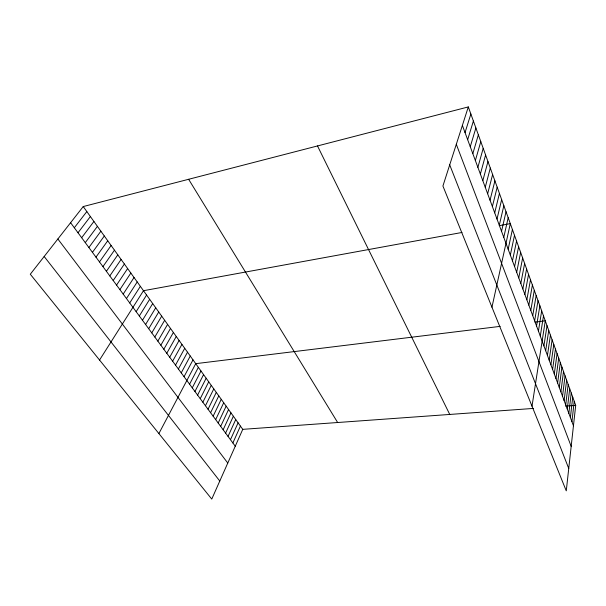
<?xml version="1.0" encoding="UTF-8"?>
<svg xmlns="http://www.w3.org/2000/svg" width="606" height="606" viewBox="0 0 606 606"><rect width="100%" height="100%" fill="white"/><g stroke="black" fill="none" stroke-linecap="round" stroke-linejoin="round"><path stroke-width="0.91" d="M468.309 106.921L575.7 405.384L566.269 490.868L442.918 186.012L468.309 106.921L83.234 206.555L30.3 274.23L211.759 499.079L242.756 429.343L83.234 206.555M571.928 421.678L574.223 401.27M570.39 417.526L572.731 397.119M568.845 413.337L571.223 392.938M567.284 409.118L569.701 388.719M565.709 404.861L568.17 384.462M564.118 400.566L566.625 380.174M562.519 396.233L565.072 375.841M560.906 391.862L563.504 371.478M559.27 387.454L561.913 367.077M557.626 383L560.315 362.63M555.967 378.515L558.709 358.154M554.293 373.985L557.081 353.631M552.604 369.418L555.437 349.071M550.899 364.804L553.786 344.473M549.172 360.153L552.111 339.83M547.438 355.457L550.43 335.148M545.688 350.715L548.733 330.429M543.915 345.935L547.013 325.657M532.007 406.202L545.286 320.847L535.007 322.104M540.287 336.11L543.491 315.877M538.423 331.073L541.688 310.855M536.545 325.983L539.863 305.788M534.643 320.847L538.022 300.674M532.727 315.665L536.166 295.508M530.788 310.423L534.287 290.297M528.833 305.136L532.394 285.032M526.856 299.796L530.485 279.722M524.864 294.395L528.553 274.359M522.849 288.948L526.606 268.943M520.812 283.449L524.637 263.466M518.759 277.889L522.652 257.944M516.683 272.276L520.645 252.369M514.585 266.602L518.615 246.733M512.464 260.875L516.57 241.044M510.328 255.088L514.502 235.295M508.161 249.24L512.411 229.492M491.958 307.204L510.305 223.629L499.321 225.637M503.768 237.363L508.169 217.705M501.541 231.325L506.018 211.721M499.283 225.227L503.844 205.676M497.003 219.069L501.647 199.571M494.701 212.842L499.427 193.397M492.375 206.548L497.185 187.163M490.027 200.192L494.913 180.861M487.648 193.761L492.625 174.498M485.247 187.262L490.307 168.059M482.815 180.686L487.966 161.56M480.353 174.043L485.603 154.984M477.876 167.332L483.209 148.341M475.362 160.537L480.793 141.622M472.824 153.674L478.354 134.835M470.256 146.728L475.884 127.972M467.658 139.706L473.384 121.033M465.029 132.6L470.862 114.019M232.871 442.956L240.43 426.094M230.462 439.691L238.09 422.829M228.045 436.403L235.734 419.534M225.599 433.093L233.363 416.224M223.144 429.76L230.977 412.891M220.675 426.397L228.568 409.527M218.183 423.018L226.152 406.149M215.668 419.61L223.712 402.74M213.145 416.186L221.258 399.316M210.6 412.731L218.781 395.862M208.032 409.247L216.297 392.385M205.457 405.747L213.789 388.885M202.858 402.217L211.259 385.355M200.238 398.665L208.722 381.803M197.601 395.082L206.161 378.227M194.943 391.476L203.578 374.629M192.269 387.848L200.98 371.001M189.572 384.189L198.367 367.342M158.886 433.563L195.73 363.661L500.192 326.369M184.05 376.697L193.011 359.866M181.232 372.864L190.269 356.04M178.384 369.001L187.512 352.184M175.513 365.115L184.732 348.298M172.627 361.191L181.929 344.39M169.718 357.237L179.103 340.443M166.779 353.26L176.263 336.474M163.825 349.245L173.392 332.474M160.848 345.2L170.506 328.437M157.84 341.125L167.597 324.377M154.818 337.019L164.665 320.279M151.765 332.876L161.711 316.15M148.69 328.702L158.734 311.992M145.591 324.498L155.734 307.803M142.471 320.256L152.704 303.576M139.319 315.984L149.659 299.319M136.145 311.681L146.584 295.031M99.543 360.032L143.486 290.706L461.977 232.469M129.722 302.955L140.365 286.343M126.472 298.546L137.221 281.949M123.192 294.092L134.047 277.518M119.89 289.607L130.851 273.056M116.557 285.085L127.631 268.556M113.193 280.525L124.381 264.019M109.807 275.927L121.109 259.444M106.391 271.291L117.806 254.831M102.944 266.617L114.473 250.18M99.475 261.906L111.118 245.491M95.968 257.149L107.732 240.764M92.438 252.354L104.323 235.999M88.877 247.521L100.884 231.197M85.279 242.642L97.414 226.349M81.658 237.726L93.915 221.463M78 232.765L90.385 216.539M74.318 227.758L86.825 211.562M242.756 429.343L533.356 408.429M565.61 406.111L575.7 405.384M44.17 256.49L219.781 481.02M57.858 238.991L227.773 463.052M70.599 222.713L235.264 446.198M188.633 179.285L337.656 422.511M317.506 145.94L449.743 414.443M449.713 164.862L568.739 468.461M456.31 144.289L571.178 446.357M462.378 125.412L573.45 425.791"/></g></svg>
